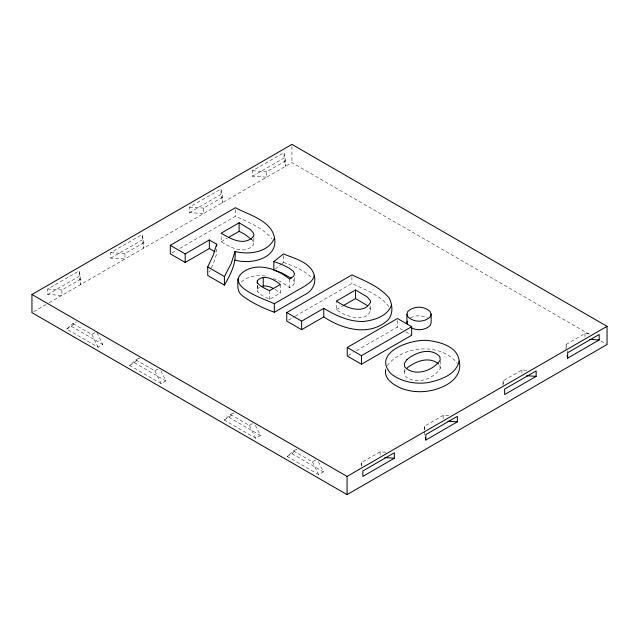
<?xml version="1.0" encoding="UTF-8"?>
<svg xmlns="http://www.w3.org/2000/svg" width="639" height="639" viewBox="0 0 639 639"><rect width="100%" height="100%" fill="white"/><g stroke="black" fill="none" stroke-linecap="round" stroke-linejoin="round"><path stroke-width="0.48" stroke-dasharray="3.19 2.4" d="M280.329 284.491L280.329 293.037L269.546 299.268C265.209 297.015 260.177 295.226 257.237 291.112L257.357 285.306M370.612 305.913C371.93 325.083 344.613 316.904 336.465 309.58L336.465 301.033M253.923 237.62L253.515 244.873C244.441 255.137 230.423 247.461 221.166 241.694L221.166 233.147M294.547 277.55L294.547 282.294L293.644 284.722L289.587 287.694L282.047 282.35L271.455 277.661M211.389 267.845C213.961 261.862 217.108 255.648 216.685 248.97M209.376 272.078L210.207 270.393M387.194 365.66C402.977 344.996 441.054 342.488 457.524 363.455M440.199 361.051L440.199 368.647C433.226 379.374 414.607 385.78 404.687 375.508L404.367 371.978L405.893 369.709M96.968 332.584L102.855 344.517L98.126 347.249L66.616 329.053L72.918 323.55L76.065 321.729M66.616 329.053L71.344 326.321L76.241 322.04M160.836 370.676L165.876 380.9L161.148 383.632L129.637 365.436L135.939 359.933L140.668 357.201M129.637 365.436L134.366 362.712L139.965 357.816M255.376 425.254L260.416 435.486L255.688 438.21L224.177 420.023L230.479 414.511L234.417 412.243M224.177 420.023L228.906 417.291L233.802 413.01M318.398 461.646L323.438 471.87L318.709 474.601L287.199 456.406L293.501 450.902L298.229 448.171M287.199 456.406L291.927 453.674L296.823 449.393M257.357 289.1L259.626 287.143M275.321 268.947L281.256 264.234M281.999 263.643L283.476 262.461L283.476 253.915M241.278 281.871C248.291 276.072 258.004 274.331 266.759 276.407M80.834 279.043L61.927 289.962L61.927 295.418L47.709 294.483L47.709 289.028L79.22 270.832L80.834 279.043L80.834 284.499L79.22 276.288L79.22 270.832M143.863 242.652L124.948 253.571L124.948 259.027L110.731 258.1L110.731 252.637L142.241 234.449L143.863 242.652L143.863 248.116L142.241 239.905L142.241 234.449M222.644 197.171L203.729 208.09L203.729 213.546L189.511 212.611L189.511 207.156L221.022 188.96L222.644 197.171L222.644 202.627L221.022 194.424L221.022 188.96M285.665 160.788L266.759 171.699L266.759 177.163L252.533 176.228L252.533 170.765L284.051 152.577L285.665 160.788L285.665 166.244L284.051 158.033L284.051 152.577M47.709 294.483L79.22 276.288M110.731 258.1L142.241 239.905M189.511 212.611L221.022 194.424M252.533 176.228L284.051 158.033M33.675 311.68L48.364 303.206M49.227 302.702L291.927 162.578L589.781 334.548M172.019 252.876L176.308 250.4M179.743 248.427L235.479 216.238C248.451 222.108 262.557 227.66 272.006 238.786M221.166 241.694L227.149 238.243M72.918 323.55L91.824 334.461L94.971 332.647M135.939 359.933L154.846 370.852L159.574 368.12M288.461 320.107L294.467 316.64M295.322 316.145L351.921 283.468C365.252 289.85 380.892 295.194 389.726 307.742M336.465 309.58L342.272 306.225M348.103 355.532L353.207 352.592M356.61 350.627L397.442 327.048L402.458 329.948M230.479 414.511L249.386 425.43L254.114 422.699M293.501 450.902L312.407 461.813L317.136 459.09M361.211 466.39L361.211 462.748L380.117 451.837L385.812 452.204M424.24 429.999L424.24 426.365L443.146 415.446L448.834 415.821M503.021 385.429L503.021 380.876L521.927 369.965L528.565 370.396M566.042 349.948L566.042 344.493L584.949 333.574L590.636 333.949M410.518 317.847C415.733 315.059 422.187 315.203 427.403 317.902M252.533 170.765L266.759 171.699M189.511 207.156L203.729 208.09M110.731 252.637L124.948 253.571M47.709 289.028L61.927 289.962M283.476 262.461C293.549 265.952 303.908 270.041 311.632 277.614M601.003 341.026L607.05 344.517M405.805 331.873L411.66 335.259M71.344 326.321L102.855 344.517M134.366 362.712L165.876 380.9M228.906 417.291L260.416 435.486M291.927 453.674L323.438 471.87M275.177 289.403L280.329 293.037M369.038 307.575L370.245 308.972L370.612 310.658M251.718 239.585L253.515 241.694L253.923 243.315M293.189 279.61L294.547 282.294M312.407 461.813L318.709 474.601M249.386 425.43L255.688 438.21M154.846 370.852L161.148 383.632M91.824 334.461L98.126 347.249M566.042 344.493L566.585 347.233M567.304 350.875L567.656 352.704M503.021 380.876L503.74 384.526M424.24 426.365L424.959 430.015M424.24 431.82L424.959 435.471M361.211 462.748L361.754 465.488M439.84 365.173L440.199 368.647M584.949 333.574L584.949 339.037M521.927 369.965L521.927 375.42M443.146 415.446L443.146 420.909M404.367 369.126L404.367 371.978M397.442 320.395L397.442 327.048M380.117 451.837L380.117 456.382M351.921 276.815L351.921 283.468M291.927 146.299L291.927 162.578M289.587 279.147L289.587 287.694M269.546 290.713L269.546 299.268M257.237 285.409L257.237 291.112M235.479 209.592L235.479 216.238"/><path stroke-width="0.96" d="M257.357 280.553L257.237 282.566C260.177 286.679 265.209 288.461 269.546 290.713L280.329 284.491C274.251 279.531 264.107 273.708 257.357 280.553L257.357 283.404M459.185 360.979C456.23 374.829 440.047 380.133 427.771 382.641C415.007 384.406 401.276 381.85 391.02 373.743C370.684 351.985 413.992 337.416 430.398 340.827C441.861 342.432 457.891 347.464 459.185 360.979C462.293 374.095 451.981 383.296 440.878 387.538C428.497 392.634 414.24 393.201 401.659 388.432C394.119 385.277 383.783 379.143 385.66 369.542M170.309 245.32L185.19 253.915L209.336 239.976L216.685 244.218L213.298 255.041L207.715 266.918L207.715 275.465L224.417 285.106C230.312 274.922 236.326 263.659 235.008 251.494C248.675 254.969 268.787 252.645 274.53 237.852C271.359 220.423 248.859 215.063 235.479 207.691L170.309 245.32L170.309 253.867L185.19 262.461L209.336 248.523L215.047 251.822M235.008 251.494L231.19 263.556L224.417 276.559L224.417 285.106M273.843 261.575L283.476 253.915C294.579 258.603 310.762 262.254 314.252 275.321C313.485 280.833 308.166 283.892 303.9 286.639L274.323 303.717C264.562 298.94 221.725 285.737 245.12 270.664C259.698 262.581 277.677 269.299 289.587 279.147L293.644 276.176L294.547 273.748L293.189 271.064L289.108 268.076L281.432 264.242L273.843 261.575L273.843 270.121L281.432 272.797L291.152 278.117M407.602 324.572L406.891 322.863L406.891 314.308L407.65 311.68C413.441 305.738 424.152 305.785 430.055 311.528L431.125 314.092L431.125 322.639L430.366 325.267C425.542 330.291 417.435 330.866 411.364 327.903M406.891 322.863L407.402 321.105M431.125 314.092L430.366 316.72C424.576 322.663 413.864 322.615 407.962 316.872L406.891 314.308M391.451 305.242C387.482 316.337 373.911 320.387 363.216 321.481C348.982 321.776 335.707 315.53 323.773 308.357L301.632 321.137L286.743 312.543L286.743 321.097L301.632 329.692L323.773 316.904C341.985 329.045 368.32 336.657 386.891 320.994C393.496 315.426 392.913 304.539 388.887 297.654C379.27 286.48 365.005 280.896 351.921 274.914L286.743 312.543M406.907 368.2C415.206 361.219 429.28 355.947 438.498 363.966M31.95 294.483L291.927 144.39L607.05 326.321L607.05 344.517L347.073 494.61L31.95 312.679L31.95 294.483L347.073 476.422L607.05 326.321M239.106 222.787L221.166 233.147C230.423 238.906 244.441 246.582 253.515 236.326L253.923 234.769L253.515 233.147L250.512 229.633L239.106 222.787L239.106 231.334L228.858 237.253M237.924 278.724C237.852 284.587 236.734 291.64 242.213 295.601C251.814 303.038 263.044 307.95 274.323 312.271L303.9 295.186C311.72 291.711 316.521 283.996 314.252 275.321M355.548 290.01L336.465 301.033C345.483 307.583 363.934 315.291 370.612 302.111L370.245 300.426L367.233 296.927L355.548 290.01L355.548 298.565L343.103 305.746M347.249 347.48L397.442 318.502L411.66 326.705L411.66 335.259L361.466 364.238L347.249 356.027L347.249 347.48L361.466 355.683L411.66 326.705M394.343 458.227L362.832 476.422L362.832 470.959L394.343 452.763L394.343 458.227L384.862 457.604M425.854 440.031L457.364 421.836L457.364 416.38L425.854 434.576L425.854 440.031L425.318 437.292M536.145 376.355L504.634 394.551L504.634 389.087L536.145 370.9L536.145 376.355L526.664 375.732M567.656 358.159L599.174 339.964L599.174 334.509L567.656 352.704L567.656 358.159L567.12 355.428M261.439 286.536C265.465 284.962 269.954 286.663 273.572 288.588M589.693 339.349L599.174 339.964M447.883 421.213L457.364 421.836M235.008 260.041C250.312 264.81 278.476 258.795 274.53 237.852M239.106 231.334L244.737 234.257L251.718 239.585M355.548 298.565L367.233 305.474M207.715 266.918L224.417 276.559M361.466 355.683L361.466 364.238M347.073 476.422L347.073 494.61M323.773 308.357L323.773 316.904M301.632 321.137L301.632 329.692M274.323 303.717L274.323 312.271M263.252 277.382L263.252 285.937M216.685 244.218L216.685 246.119M209.336 239.976L209.336 248.523M185.19 253.915L185.19 262.461M406.907 359.653L404.367 363.431L404.687 366.962C414.607 377.226 433.226 370.82 440.199 360.1L439.84 356.626C430.894 347.049 415.566 352.217 406.907 359.653"/></g></svg>
